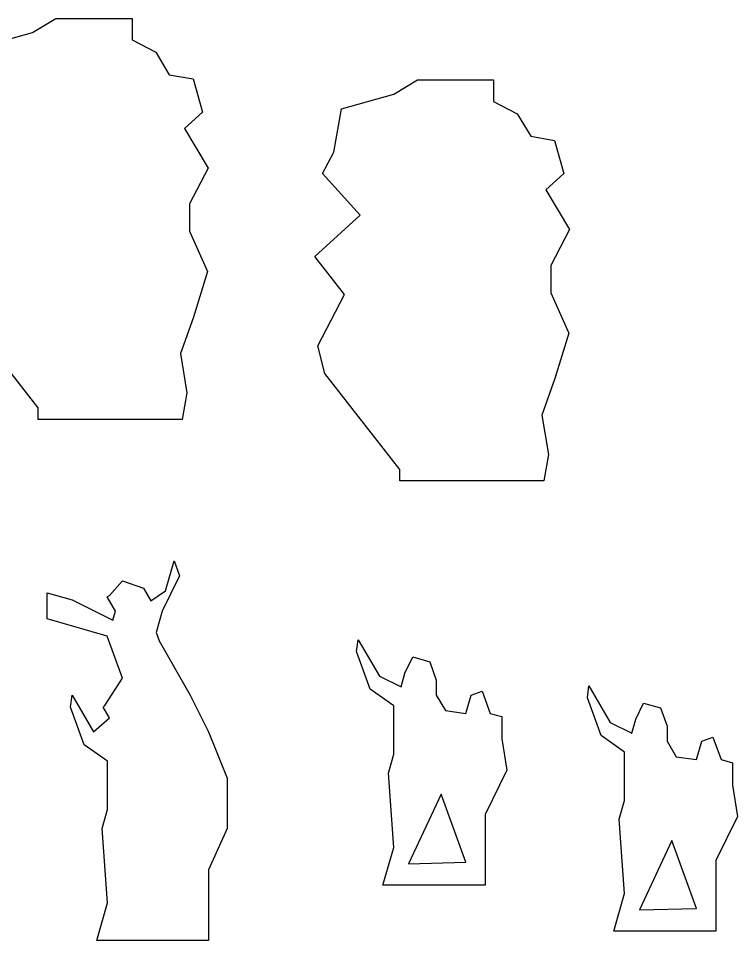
# Model space of a CAD drawing. Extents: x -1323 to 1705, y -706 to 926.
# Drawn here: x 515.3 to 785.1, y -704.2 to -358.3 of the extents above; entities that cross this region are included whole.
import ezdxf

# ---------------------------------------------------------------- set-up
doc = ezdxf.new("R2010")
doc.units = 0
doc.layers.add('CAMADA_1', color=7, linetype='CONTINUOUS')

msp = doc.modelspace()

# ---------------------------------------------------------------- linework, layer by layer
at = {"layer": 'CAMADA_1'}
msp.add_lwpolyline([(500.8662, -369.0598), (520.6051, -363.5432), (529.4132, -358.2725), (557.9783, -358.2725), (557.9783, -366.3015), (566.8414, -370.9217), (571.9074, -379.3878), (580.8664, -380.9765), (584.3343, -393.385), (577.577, -399.5257), (586.471, -414.3888), (579.4734, -427.8129), (579.4734, -438.0535), (586.2347, -453.2296), (580.9556, -470.3058), (576.0907, -483.9581), (578.5232, -498.7015), (576.7539, -508.6788), (576.7539, -508.6788), (522.7963, -508.6788), (522.7963, -504.3342), (494.6447, -468.3588)], dxfattribs=at)
for points in [[(665.039, -381.3578), (693.6041, -381.3578), (693.6041, -389.3868), (702.4671, -394.0069), (707.5333, -402.4731), (716.4921, -404.0618), (719.9601, -416.4703), (713.2029, -422.6109), (722.0968, -437.4741), (715.0992, -450.8981), (715.0992, -461.1388), (721.8605, -476.3148), (716.5815, -493.3911), (711.7166, -507.0433), (714.1489, -521.7867), (712.3796, -531.764), (658.422, -531.764), (658.422, -527.4195), (630.2704, -491.444), (627.6744, -481.0598), (637.6847, -461.8562), (626.5061, -447.5708), (643.5752, -432.0593), (629.4086, -416.4703), (633.6063, -408.4177), (636.4919, -392.1451), (656.2309, -386.6284), (665.039, -381.3578)], [(548.8059, -690.0363), (546.7802, -662.1279), (548.8059, -655.0607), (548.8059, -636.9203), (540.0057, -630.6976), (534.8549, -616.5695), (535.4436, -612.0809), (543.448, -625.8297), (549.4698, -620.579), (547.1356, -616.5695), (547.7931, -615.9834), (554.3869, -605.6852), (548.6442, -589.9337), (526.0761, -583.4653), (526.0761, -573.7085), (535.4436, -576.3934), (550.8119, -583.9507), (551.773, -580.5974), (548.6442, -575.2232), (549.4698, -574.7425), (554.3869, -569.1819), (562.268, -571.9622), (565.0387, -576.7211), (570.4806, -573.0466), (573.7404, -561.6733), (575.8137, -567.3599), (569.3042, -580.5974), (567.0123, -588.594), (568.1583, -591.7373), (579.8147, -612.0809), (586.6086, -625.8297), (593.5943, -643.2116), (593.5943, -662.1279), (586.6086, -677.6257), (586.6086, -704.1707), (544.7546, -704.1707), (548.8059, -690.0363)], [(654.1265, -641.3512), (656.1522, -634.284), (656.1522, -616.1436), (647.3521, -609.9209), (642.2012, -595.7928), (642.7899, -591.3042), (650.7943, -605.0529), (658.8619, -609.0201), (660.3441, -603.8484), (663.3196, -597.7975), (669.6145, -599.6017), (672.1055, -606.4342), (672.1055, -612.0946), (675.5046, -617.9332), (683.1601, -618.9372), (685.1212, -612.0946), (689.2976, -610.572), (692.3474, -618.9372), (696.648, -620.1698), (696.648, -628.542), (698.5475, -640.2725), (690.396, -656.849), (690.396, -683.394), (652.1009, -683.394), (656.1522, -669.2596), (654.1265, -641.3512)], [(742.7219, -651.5979), (742.7219, -633.4576), (733.9217, -627.2348), (728.7709, -613.1068), (729.3595, -608.6182), (737.364, -622.3669), (745.4316, -626.334), (746.9138, -621.1623), (749.8893, -615.1115), (756.184, -616.9157), (758.675, -623.7482), (758.675, -629.4085), (762.0744, -635.2471), (769.7298, -636.2511), (771.691, -629.4085), (775.8674, -627.8859), (778.917, -636.2511), (783.2176, -637.4837), (783.2176, -645.8559), (785.1171, -657.5864), (776.9658, -674.1629), (776.9658, -700.7079), (738.6707, -700.7079), (742.7219, -686.5735), (740.6963, -658.6651), (742.7219, -651.5979)], [(661.7333, -675.35), (683.1601, -674.8053), (673.9172, -649.3089), (661.7333, -675.35)], [(748.3028, -692.664), (769.7298, -692.1192), (760.4867, -666.6228), (748.3028, -692.664)]]:
    msp.add_lwpolyline(points, close=True, dxfattribs=at)

doc.saveas('drawing.dxf')
